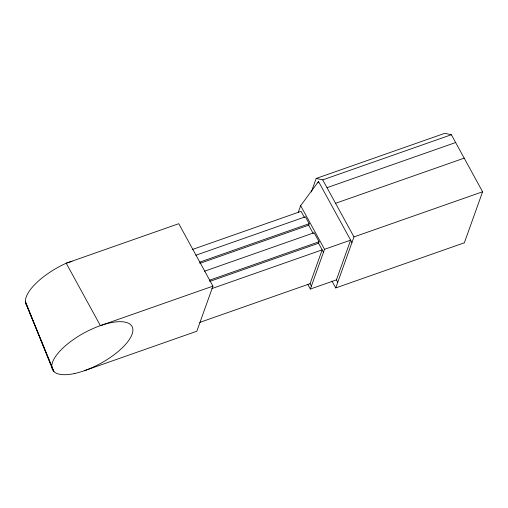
<?xml version="1.0" encoding="UTF-8"?>
<svg xmlns="http://www.w3.org/2000/svg" width="508" height="508" viewBox="0 0 508 508"><rect width="100%" height="100%" fill="white"/><g stroke="black" fill="none" stroke-linecap="round" stroke-linejoin="round"><path stroke-width="0.76" d="M51.149 364.96L26.689 305.6A46.349 17.736 -28.7 0 1 66.205 263.207L178.759 223.698L212.941 286.137L196.818 331.235L84.258 370.745M298.285 212.3L300.653 205.676L318.51 181.477L351.949 242.557M311.366 191.916L316.186 178.454L444.817 133.299L451.371 134.728L482.6 191.77L464.356 242.786L335.718 287.941L331.965 281.076M317.983 182.944L318.51 181.477M313.22 233.521L308.654 225.184L309.188 223.704L305.397 216.783L195.821 255.245M323.482 252.266L318.541 243.237L319.068 241.757L314.128 232.734L204.553 271.196M311.385 286.093L310.071 283.686L322.167 249.86L211.842 288.582M324.542 249.307L350.628 240.151L336.417 279.895L310.331 289.052L324.542 249.307L300.653 205.676M335.718 287.941L353.962 236.919L322.739 179.876L316.186 178.454M322.739 179.876L451.371 134.728M327.012 187.687L455.644 142.532M192.246 249.542L301.079 211.347L304.489 217.57M335.553 203.295L464.191 158.14M199.612 262.166L309.188 223.704M199.828 263.385L308.654 225.184M209.493 280.219L319.068 241.757M209.709 281.438L318.541 243.237M212.941 286.137L100.387 325.647L66.205 263.207A45.256 17.323 -28.7 0 1 72.041 261.379M353.962 236.919L482.6 191.77M199.752 322.409L310.071 283.686M336.417 279.895L337.737 282.302M307.677 284.201L310.331 289.052M51.168 364.941L25.4 301.765L51.841 367.506M53.867 371.551L51.752 366.42L53.867 371.551M74.244 373.59A45.256 17.323 -28.7 0 0 132.804 328.879A45.256 17.323 -28.7 0 0 69.913 342.113A45.256 17.323 -28.7 0 0 74.244 373.59"/></g></svg>
